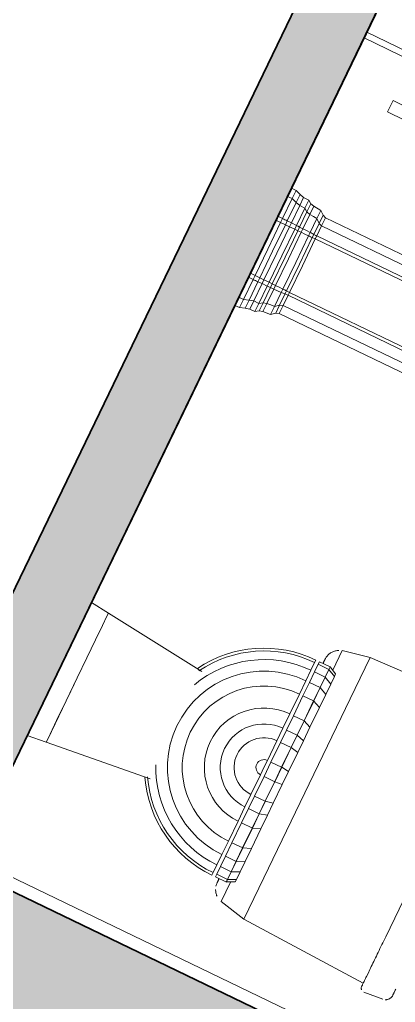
# Model space of a CAD drawing. Header units: millimetres. Extents: x 1373 to 40779, y 1939 to 6439.
# Drawn here: x 4797.37 to 4812.34, y 4713.94 to 4753.14 of the extents above; entities that cross this region are included whole.
import ezdxf

# ---------------------------------------------------------------- set-up
doc = ezdxf.new("R2010")
doc.units = ezdxf.units.MM
doc.linetypes.add('IMPORT-CENTER2', pattern=[112.5, 75, -12.5, 12.5, -12.5])
for name, color, linetype, lineweight in [('A-DETL', 6, 'Continuous', 30), ('A-DETL-GENF', 92, 'Continuous', 18), ('A-DOOR', 31, 'Continuous', 18), ('A-DOOR-FRAM', 31, 'Continuous', 18), ('A-FLOR-FNSH', 192, 'Continuous', 35), ('A-WALL', 20, 'Continuous', 9), ('A-WALL-FNSH', 113, 'Continuous', 18), ('HESAPLAMALAR', 2, 'Continuous', 30), ('P-SANR-FIXT', 6, 'Continuous', 18), ('S-GRID', 252, 'IMPORT-CENTER2', 5)]:
    doc.layers.add(name, color=color, linetype=linetype, lineweight=lineweight)

# ---------------------------------------------------------------- blocks, each defined once
blk = doc.blocks.new('_MB_KAPI_CAMLI_B - _m_kapı_80_camlı-2074372-Schnitt 1')
at = {"layer": 'A-DOOR'}
for p, q in [((-183.65, 400), (-183.65, 416)), ((-175.65, 411.5), (-175.65, 408.5)), ((-173.65, 411.5), (-173.65, 408.5)), ((-175.65, 408.5), (-173.65, 408.5)), ((-187.65, 400), (-183.65, 400))]:
    blk.add_line(p, q, dxfattribs=at)
at = {"layer": 'A-DOOR-FRAM'}
blk.add_line((-182.65, 408.38), (-182.65, 400), dxfattribs=at)
blk = doc.blocks.new('A$C30a75ea0')
at = {"layer": 'A-DETL-GENF'}
h = blk.add_hatch(dxfattribs=at)
h.set_pattern_fill('ANSI33', color=153, style=0)
h.set_pattern_definition([(45, (-27770.17, 3654.365), (-4.490128, 4.490128), []), (45, (-27765.68, 3654.365), (-4.490128, 4.490128), [3.175, -1.5875])])
h.paths.add_polyline_path([(1940.75, 535.19), (1940.75, 2323.19), (2190.75, 2323.19), (2190.75, 2285.19), (2215.75, 2285.19), (2215.75, 2323.19), (2791.04, 2323.19), (2791.04, 2285.19), (2816.04, 2285.19), (2816.04, 2323.19), (2997.07, 2323.19), (2997.07, 2335.19), (2190.75, 2335.19), (1940.75, 2335.19), (1940.75, 2500.19), (1700.75, 2500.19), (1700.75, 2335.19), (601.03, 2335.19), (601.03, 2323.19), (731.03, 2323.19), (731.03, 2285.19), (756.03, 2285.19), (756.03, 2323.19), (1245.75, 2323.19), (1245.75, 2285.19), (1270.75, 2285.19), (1270.75, 2323.19), (1700.75, 2323.19), (1700.75, 2035.19), (630.76, 2035.19), (630.76, 2023.19), (731.03, 2023.19), (731.03, 1985.19), (756.03, 1985.19), (756.03, 2023.19), (1245.75, 2023.19), (1245.75, 1985.19), (1270.75, 1985.19), (1270.75, 2023.19), (1700.75, 2023.19), (1700.75, 1735.19), (630.76, 1735.19), (630.76, 1723.19), (731.03, 1723.19), (731.03, 1685.19), (756.03, 1685.19), (756.03, 1723.19), (1245.75, 1723.19), (1245.75, 1685.19), (1270.75, 1685.19), (1270.75, 1723.19), (1700.75, 1723.19), (1700.75, 1435.19), (630.76, 1435.19), (630.76, 1423.19), (731.03, 1423.19), (731.03, 1385.19), (756.03, 1385.19), (756.03, 1423.19), (1245.75, 1423.19), (1245.75, 1385.19), (1270.75, 1385.19), (1270.75, 1423.19), (1700.75, 1423.19), (1700.75, 1135.19), (630.76, 1135.19), (630.76, 1123.19), (731.03, 1123.19), (731.03, 1085.19), (756.03, 1085.19), (756.03, 1123.19), (1245.75, 1123.19), (1245.75, 1085.19), (1270.75, 1085.19), (1270.75, 1123.19), (1700.75, 1123.19), (1700.75, 835.19), (731.03, 835.19), (731.03, 805.19), (430.71, 805.19), (430.72, 535.19), (430.72, 505.19), (731.03, 505.19), (731.03, 475.19), (1700.75, 475.19), (1700.75, 345.19), (1940.75, 345.19), (1940.75, 475.19), (2816.04, 475.19), (2866.04, 475.19), (2866.04, 535.19), (2816.04, 535.19), (2816.04, 835.19), (2791.9, 835.19), (2190.75, 835.19), (2190.75, 785.19), (2215.75, 785.19), (2215.75, 823.19), (2791.9, 823.19), (2791.9, 535.19)])
h.paths.add_polyline_path([(1915.75, 385.19), (1725.75, 385.19), (1725.75, 535.19), (1725.75, 2485.19), (1915.75, 2485.19), (1915.75, 2035.19), (1915.75, 535.19)], flags=16)
h.paths.add_polyline_path([(1700.75, 535.19), (455.71, 535.19), (455.71, 790.56), (731.03, 790.56), (756.03, 789.56), (756.03, 823.19), (1245.75, 823.19), (1245.75, 785.19), (1270.75, 785.19), (1270.75, 823.19), (1700.75, 823.19)], flags=16)
at = {"layer": 'A-DETL'}
for points in [[(1700.75, 1435.19), (1700.75, 1723.19)], [(630.76, 1435.19), (630.76, 1423.19), (731.03, 1423.19), (731.03, 1385.19), (756.03, 1385.19), (756.03, 1423.19), (1245.75, 1423.19), (1245.75, 1385.19), (1270.75, 1385.19), (1270.75, 1423.19), (1700.75, 1423.19)], [(1700.75, 1435.19), (630.76, 1435.19)]]:
    blk.add_lwpolyline(points, dxfattribs=at)
at = {"layer": 'A-FLOR-FNSH', "color": 250}
for p, q in [((1700.75, 1435.19), (630.76, 1435.19)), ((1270.75, 1423.19), (1700.75, 1423.19))]:
    blk.add_line(p, q, dxfattribs=at)
at = {"layer": 'A-WALL', "lineweight": 35}
blk.add_line((1700.75, 1723.19), (1700.75, 1435.19), dxfattribs=at)
at = {"layer": 'A-WALL-FNSH', "color": 7, "lineweight": 9}
blk.add_line((1698.75, 1723.19), (1698.75, 1435.19), dxfattribs=at)
at = {"layer": 'P-SANR-FIXT', "color": 8}
for p, q in [((1688.44, 1505.68), (1688.29, 1505.68)), ((1688.59, 1505.68), (1688.44, 1505.68)), ((1688.71, 1505.68), (1688.59, 1505.68)), ((1688.83, 1505.68), (1688.71, 1505.68)), ((1688.94, 1505.68), (1688.83, 1505.68)), ((1689.03, 1505.68), (1688.94, 1505.68)), ((1689.11, 1505.68), (1689.03, 1505.68)), ((1689.18, 1505.68), (1689.11, 1505.68)), ((1689.24, 1505.68), (1689.18, 1505.68)), ((1689.28, 1505.68), (1689.24, 1505.68)), ((1689.31, 1505.68), (1689.28, 1505.68)), ((1689.33, 1505.68), (1689.31, 1505.68)), ((1689.34, 1505.68), (1689.33, 1505.68)), ((1690.89, 1501.29), (1690.6, 1504.52)), ((1582.26, 1503.15), (1582.26, 1442.12)), ((1583.7, 1503.15), (1583.7, 1442.12)), ((1585.49, 1503.15), (1585.49, 1442.12)), ((1586.01, 1503.15), (1586.01, 1442.12)), ((1595.48, 1503.15), (1595.48, 1442.12)), ((1596, 1503.15), (1596, 1442.12)), ((1597.8, 1503.15), (1597.8, 1442.12)), ((1599.24, 1442.12), (1599.24, 1503.15)), ((1641.42, 1500.6), (1642.4, 1479.01)), ((1649.67, 1500.6), (1681.42, 1500.6)), ((1681.42, 1500.6), (1681.78, 1500.6)), ((1681.78, 1500.6), (1682.13, 1500.6)), ((1682.13, 1500.6), (1682.48, 1500.6)), ((1682.48, 1500.6), (1682.83, 1500.6)), ((1682.83, 1500.6), (1683.18, 1500.6)), ((1683.18, 1500.6), (1683.52, 1500.6)), ((1683.52, 1500.6), (1683.86, 1500.6)), ((1683.86, 1500.6), (1684.2, 1500.6)), ((1684.2, 1500.6), (1684.53, 1500.6)), ((1684.53, 1500.6), (1684.86, 1500.6)), ((1684.86, 1500.6), (1685.18, 1500.6)), ((1685.18, 1500.6), (1685.5, 1500.6)), ((1685.5, 1500.6), (1685.81, 1500.6)), ((1685.81, 1500.6), (1686.11, 1500.6)), ((1686.11, 1500.6), (1686.41, 1500.6)), ((1686.41, 1500.6), (1686.7, 1500.6)), ((1686.7, 1500.6), (1686.98, 1500.6)), ((1686.98, 1500.6), (1687.25, 1500.6)), ((1687.25, 1500.6), (1687.51, 1500.6)), ((1687.51, 1500.6), (1687.76, 1500.6)), ((1688.65, 1500.6), (1687.65, 1500.6)), ((1687.76, 1500.6), (1688, 1500.6)), ((1688, 1500.6), (1688.23, 1500.6)), ((1688.23, 1500.6), (1688.45, 1500.6)), ((1688.45, 1500.6), (1688.66, 1500.6)), ((1688.66, 1500.6), (1688.85, 1500.6)), ((1688.7, 1479.01), (1689.68, 1500.6)), ((1688.85, 1500.6), (1689.04, 1500.6)), ((1689.04, 1500.6), (1689.21, 1500.6)), ((1689.21, 1500.6), (1689.37, 1500.6)), ((1689.37, 1500.6), (1689.52, 1500.6)), ((1689.52, 1500.6), (1689.65, 1500.6)), ((1689.65, 1500.6), (1689.78, 1500.6)), ((1689.78, 1500.6), (1689.88, 1500.6)), ((1689.88, 1500.6), (1689.98, 1500.6)), ((1689.98, 1500.6), (1690.06, 1500.6)), ((1690.06, 1500.6), (1690.13, 1500.6)), ((1690.13, 1500.6), (1690.18, 1500.6)), ((1690.18, 1500.6), (1690.22, 1500.6)), ((1690.22, 1500.6), (1690.24, 1500.6)), ((1690.24, 1500.6), (1690.25, 1500.6)), ((1690.25, 1500.6), (1690.25, 1500.6)), ((1642.4, 1479.01), (1643.31, 1474.54)), ((1649.67, 1479.01), (1642.4, 1479.01)), ((1649.67, 1479.01), (1681.42, 1479.01)), ((1688.7, 1479.01), (1681.42, 1479.01)), ((1687.78, 1474.54), (1688.7, 1479.01)), ((1646.77, 1474.54), (1643.31, 1474.54)), ((1646.5, 1473.91), (1647.13, 1475.2)), ((1646.94, 1473.91), (1647.57, 1475.2)), ((1647.13, 1475.2), (1647.57, 1475.2)), ((1647.57, 1475.2), (1648.91, 1475.2)), ((1648.31, 1473.91), (1648.91, 1475.2)), ((1648.91, 1475.2), (1650.74, 1475.2)), ((1650.16, 1473.91), (1650.74, 1475.2)), ((1650.74, 1475.2), (1653.08, 1475.2)), ((1652.52, 1473.91), (1653.08, 1475.2)), ((1653.08, 1475.2), (1656.54, 1475.2)), ((1656.05, 1473.93), (1656.54, 1475.2)), ((1656.54, 1475.2), (1658.98, 1475.2)), ((1658.59, 1473.93), (1658.98, 1475.2)), ((1658.98, 1475.2), (1661.06, 1475.2)), ((1660.79, 1473.93), (1661.06, 1475.2)), ((1661.06, 1475.2), (1664.39, 1475.2)), ((1664.28, 1473.93), (1664.39, 1475.2)), ((1664.39, 1475.2), (1666.71, 1475.2)), ((1666.82, 1473.93), (1666.71, 1475.2)), ((1666.71, 1475.2), (1670.04, 1475.2)), ((1670.3, 1473.93), (1670.04, 1475.2)), ((1670.04, 1475.2), (1672.12, 1475.2)), ((1672.5, 1473.93), (1672.12, 1475.2)), ((1672.12, 1475.2), (1674.56, 1475.2)), ((1675.04, 1473.93), (1674.56, 1475.2)), ((1674.56, 1475.2), (1678.02, 1475.2)), ((1678.57, 1473.91), (1678.02, 1475.2)), ((1678.02, 1475.2), (1680.35, 1475.2)), ((1680.94, 1473.91), (1680.35, 1475.2)), ((1680.35, 1475.2), (1682.18, 1475.2)), ((1682.79, 1473.91), (1682.18, 1475.2)), ((1682.18, 1475.2), (1683.53, 1475.2)), ((1684.15, 1473.91), (1683.53, 1475.2)), ((1683.53, 1475.2), (1683.96, 1475.2)), ((1684.6, 1473.91), (1683.96, 1475.2)), ((1687.78, 1474.54), (1684.33, 1474.54)), ((1645.77, 1472.66), (1645.77, 1472.66)), ((1645.77, 1472.66), (1645.78, 1472.66)), ((1645.78, 1472.66), (1645.79, 1472.66)), ((1645.79, 1472.66), (1645.82, 1472.66)), ((1645.82, 1472.66), (1645.84, 1472.66)), ((1645.84, 1472.66), (1645.88, 1472.66)), ((1645.88, 1472.66), (1645.92, 1472.66)), ((1645.92, 1472.66), (1645.97, 1472.66)), ((1645.97, 1472.66), (1646.02, 1472.66)), ((1646.02, 1472.66), (1646.08, 1472.66)), ((1646.08, 1472.66), (1646.14, 1472.66)), ((1646.14, 1472.66), (1646.21, 1472.66)), ((1646.21, 1472.66), (1646.28, 1472.66)), ((1646.28, 1472.66), (1646.36, 1472.66)), ((1646.36, 1472.66), (1646.45, 1472.66)), ((1646.5, 1473.93), (1646.94, 1473.93)), ((1646.5, 1472.02), (1646.5, 1473.93)), ((1646.94, 1473.91), (1646.5, 1473.91)), ((1648.31, 1473.91), (1646.94, 1473.91)), ((1646.94, 1472.02), (1646.94, 1473.91)), ((1646.95, 1473.93), (1648.31, 1473.93)), ((1648.31, 1473.93), (1650.16, 1473.93)), ((1650.16, 1473.91), (1648.31, 1473.91)), ((1648.31, 1472.02), (1648.31, 1473.91)), ((1650.16, 1473.93), (1652.52, 1473.93)), ((1650.16, 1472.02), (1650.16, 1473.93)), ((1652.52, 1473.91), (1650.16, 1473.91)), ((1656.05, 1473.91), (1652.52, 1473.91)), ((1652.52, 1472.02), (1652.52, 1473.91)), ((1652.53, 1473.93), (1656.05, 1473.93)), ((1656.05, 1473.93), (1658.59, 1473.93)), ((1658.59, 1473.91), (1656.05, 1473.91)), ((1656.05, 1472.02), (1656.05, 1473.91)), ((1658.59, 1473.93), (1660.79, 1473.93)), ((1658.59, 1472.02), (1658.59, 1473.93)), ((1660.79, 1473.91), (1658.59, 1473.91)), ((1660.79, 1473.93), (1664.28, 1473.93)), ((1660.79, 1472.02), (1660.79, 1473.93)), ((1664.28, 1473.91), (1660.79, 1473.91)), ((1664.28, 1473.93), (1666.82, 1473.93)), ((1666.82, 1473.91), (1664.28, 1473.91)), ((1664.28, 1472.02), (1664.28, 1473.91)), ((1666.82, 1473.93), (1670.3, 1473.93)), ((1666.82, 1472.02), (1666.82, 1473.93)), ((1670.31, 1473.91), (1666.82, 1473.91)), ((1670.31, 1473.93), (1672.5, 1473.93)), ((1672.51, 1473.91), (1670.31, 1473.91)), ((1670.31, 1472.02), (1670.31, 1473.91)), ((1672.51, 1473.93), (1675.05, 1473.93)), ((1675.05, 1473.91), (1672.51, 1473.91)), ((1672.51, 1472.02), (1672.51, 1473.91)), ((1675.05, 1473.93), (1678.57, 1473.93)), ((1675.05, 1472.02), (1675.05, 1473.93)), ((1678.57, 1473.91), (1675.05, 1473.91)), ((1678.57, 1473.93), (1680.94, 1473.93)), ((1678.57, 1472.02), (1678.57, 1473.93)), ((1680.94, 1473.91), (1678.57, 1473.91)), ((1680.94, 1473.93), (1682.78, 1473.93)), ((1680.94, 1472.02), (1680.94, 1473.93)), ((1682.79, 1473.91), (1680.94, 1473.91)), ((1682.79, 1473.93), (1684.15, 1473.93)), ((1684.15, 1473.91), (1682.79, 1473.91)), ((1682.79, 1472.02), (1682.79, 1473.91)), ((1684.15, 1473.93), (1684.6, 1473.93)), ((1684.15, 1472.02), (1684.15, 1473.93)), ((1684.6, 1473.91), (1684.15, 1473.91)), ((1684.6, 1472.02), (1684.6, 1473.93)), ((1684.62, 1472.66), (1684.71, 1472.66)), ((1684.71, 1472.66), (1684.79, 1472.66)), ((1684.79, 1472.66), (1684.87, 1472.66)), ((1684.87, 1472.66), (1684.94, 1472.66)), ((1684.94, 1472.66), (1685, 1472.66)), ((1685, 1472.66), (1685.06, 1472.66)), ((1685.06, 1472.66), (1685.12, 1472.66)), ((1685.12, 1472.66), (1685.16, 1472.66)), ((1685.16, 1472.66), (1685.21, 1472.66)), ((1685.21, 1472.66), (1685.24, 1472.66)), ((1685.24, 1472.66), (1685.27, 1472.66)), ((1685.27, 1472.66), (1685.29, 1472.66)), ((1685.29, 1472.66), (1685.31, 1472.66)), ((1685.31, 1472.66), (1685.32, 1472.66)), ((1685.32, 1472.66), (1685.33, 1472.66)), ((1646.94, 1472.02), (1646.5, 1472.02)), ((1646.5, 1471.39), (1646.94, 1471.39)), ((1648.31, 1472.02), (1646.94, 1472.02)), ((1646.94, 1471.39), (1648.31, 1471.39)), ((1650.16, 1472.02), (1648.31, 1472.02)), ((1648.31, 1471.39), (1650.16, 1471.39)), ((1652.52, 1472.02), (1650.16, 1472.02)), ((1650.16, 1471.39), (1652.52, 1471.39)), ((1656.05, 1472.02), (1652.52, 1472.02)), ((1652.52, 1471.39), (1656.05, 1471.39)), ((1658.59, 1472.02), (1656.05, 1472.02)), ((1656.05, 1471.39), (1658.59, 1471.39)), ((1660.79, 1472.02), (1658.59, 1472.02)), ((1658.59, 1471.39), (1660.79, 1471.39)), ((1664.28, 1472.02), (1660.79, 1472.02)), ((1660.79, 1471.39), (1664.28, 1471.39)), ((1666.82, 1472.02), (1664.28, 1472.02)), ((1664.28, 1471.39), (1665.55, 1471.39)), ((1665.55, 1471.39), (1666.82, 1471.39)), ((1670.31, 1472.02), (1666.82, 1472.02)), ((1666.82, 1471.39), (1670.31, 1471.39)), ((1672.51, 1472.02), (1670.31, 1472.02)), ((1670.31, 1471.39), (1672.51, 1471.39)), ((1675.05, 1472.02), (1672.51, 1472.02)), ((1672.51, 1471.39), (1675.05, 1471.39)), ((1678.57, 1472.02), (1675.05, 1472.02)), ((1675.05, 1471.39), (1678.57, 1471.39)), ((1680.94, 1472.02), (1678.57, 1472.02)), ((1678.57, 1471.39), (1680.94, 1471.39)), ((1682.79, 1472.02), (1680.94, 1472.02)), ((1680.94, 1471.39), (1682.79, 1471.39)), ((1684.15, 1472.02), (1682.79, 1472.02)), ((1682.79, 1471.39), (1684.15, 1471.39)), ((1684.6, 1472.02), (1684.15, 1472.02)), ((1684.15, 1471.39), (1684.6, 1471.39)), ((1656.02, 1455.83), (1654.12, 1438.37)), ((1676.98, 1438.37), (1675.07, 1455.83)), ((1582.07, 1441.59), (1581.54, 1440.95)), ((1582.26, 1442.12), (1582.07, 1441.59)), ((1583.51, 1441.59), (1582.07, 1441.59)), ((1582.28, 1442.12), (1583.7, 1442.12)), ((1582.97, 1440.95), (1583.51, 1441.59)), ((1583.51, 1441.59), (1583.7, 1442.12)), ((1585.47, 1441.59), (1583.51, 1441.59)), ((1583.7, 1442.12), (1585.49, 1442.12)), ((1585.47, 1441.59), (1586.02, 1441.59)), ((1586.01, 1442.12), (1585.49, 1442.12)), ((1586.01, 1442.12), (1590.75, 1442.12)), ((1586.01, 1442.12), (1586.02, 1441.59)), ((1590.75, 1441.59), (1586.02, 1441.59)), ((1590.75, 1442.12), (1595.48, 1442.12)), ((1595.48, 1441.59), (1590.75, 1441.59)), ((1596, 1442.12), (1595.48, 1442.12)), ((1595.48, 1442.12), (1595.48, 1441.59)), ((1595.48, 1441.59), (1596.03, 1441.59)), ((1596, 1442.12), (1597.8, 1442.12)), ((1597.99, 1441.59), (1596.03, 1441.59)), ((1597.8, 1442.12), (1599.22, 1442.12)), ((1597.99, 1441.59), (1597.8, 1442.12)), ((1599.43, 1441.59), (1597.99, 1441.59)), ((1598.52, 1440.95), (1597.99, 1441.59)), ((1599.43, 1441.59), (1599.24, 1442.12)), ((1599.96, 1440.95), (1599.43, 1441.59)), ((1581.42, 1439.64), (1581.26, 1439.05)), ((1581.54, 1440.95), (1581.42, 1439.64)), ((1582.86, 1439.64), (1581.42, 1439.64)), ((1582.97, 1440.95), (1581.54, 1440.95)), ((1582.86, 1439.64), (1582.7, 1439.05)), ((1582.92, 1440.3), (1582.86, 1439.64)), ((1585.41, 1439.64), (1582.86, 1439.64)), ((1582.97, 1440.95), (1582.92, 1440.3)), ((1585.42, 1440.95), (1582.97, 1440.95)), ((1585.41, 1439.64), (1585.4, 1439.05)), ((1585.42, 1440.3), (1585.41, 1439.64)), ((1585.41, 1439.64), (1586.03, 1439.64)), ((1585.42, 1440.95), (1586.03, 1440.95)), ((1585.42, 1440.95), (1585.42, 1440.3)), ((1590.75, 1440.95), (1586.03, 1440.95)), ((1586.03, 1440.95), (1586.03, 1440.3)), ((1586.03, 1440.3), (1586.03, 1439.64)), ((1590.75, 1439.64), (1586.03, 1439.64)), ((1586.03, 1439.64), (1586.04, 1439.05)), ((1595.47, 1440.95), (1590.75, 1440.95)), ((1595.46, 1439.64), (1590.75, 1439.64)), ((1595.47, 1440.95), (1595.46, 1440.3)), ((1595.46, 1440.3), (1595.46, 1439.64)), ((1595.46, 1439.64), (1596.08, 1439.64)), ((1595.46, 1439.64), (1595.46, 1439.05)), ((1595.47, 1440.95), (1596.08, 1440.95)), ((1598.52, 1440.95), (1596.08, 1440.95)), ((1596.08, 1440.95), (1596.08, 1440.3)), ((1596.08, 1440.3), (1596.08, 1439.64)), ((1598.64, 1439.64), (1596.08, 1439.64)), ((1596.08, 1439.64), (1596.1, 1439.05)), ((1599.96, 1440.95), (1598.52, 1440.95)), ((1598.52, 1440.95), (1598.58, 1440.3)), ((1598.58, 1440.3), (1598.64, 1439.64)), ((1600.07, 1439.64), (1598.64, 1439.64)), ((1598.64, 1439.64), (1598.79, 1439.05)), ((1600.07, 1439.64), (1599.96, 1440.95)), ((1600.23, 1439.05), (1600.07, 1439.64)), ((1581.26, 1439.05), (1580.87, 1438.49)), ((1580.87, 1438.49), (1580.87, 1437.58)), ((1582.31, 1438.49), (1580.87, 1438.49)), ((1582.7, 1439.05), (1581.26, 1439.05)), ((1582.31, 1438.49), (1582.7, 1439.05)), ((1585.37, 1438.49), (1582.31, 1438.49)), ((1582.31, 1438.49), (1582.31, 1437.58)), ((1585.4, 1439.05), (1582.7, 1439.05)), ((1585.37, 1438.49), (1586.05, 1438.49)), ((1585.37, 1438.49), (1585.37, 1437.58)), ((1585.4, 1439.05), (1586.04, 1439.05)), ((1590.75, 1439.05), (1586.04, 1439.05)), ((1586.04, 1439.05), (1586.05, 1438.49)), ((1590.75, 1438.49), (1586.05, 1438.49)), ((1586.05, 1438.49), (1586.05, 1437.58)), ((1595.46, 1439.05), (1590.75, 1439.05)), ((1595.45, 1438.49), (1590.75, 1438.49)), ((1595.46, 1439.05), (1595.45, 1438.49)), ((1595.45, 1438.49), (1596.12, 1438.49)), ((1595.45, 1438.49), (1595.45, 1437.58)), ((1595.46, 1439.05), (1596.1, 1439.05)), ((1598.79, 1439.05), (1596.1, 1439.05)), ((1599.19, 1438.49), (1596.12, 1438.49)), ((1596.12, 1438.49), (1596.12, 1437.58)), ((1600.23, 1439.05), (1598.79, 1439.05)), ((1599.19, 1438.49), (1598.79, 1439.05)), ((1600.63, 1438.49), (1599.19, 1438.49)), ((1599.19, 1438.49), (1599.19, 1437.58)), ((1600.63, 1438.49), (1600.23, 1439.05)), ((1600.63, 1437.58), (1600.63, 1438.49)), ((1654.12, 1438.37), (1653.77, 1435.19)), ((1654.12, 1438.37), (1654.68, 1438.37)), ((1654.68, 1438.37), (1654.12, 1438.37)), ((1654.68, 1438.37), (1656.3, 1438.37)), ((1656.3, 1438.37), (1654.68, 1438.37)), ((1656.3, 1438.37), (1658.83, 1438.37)), ((1658.83, 1438.37), (1656.3, 1438.37)), ((1658.83, 1438.37), (1662.02, 1438.37)), ((1662.02, 1438.37), (1658.83, 1438.37)), ((1662.02, 1438.37), (1665.55, 1438.37)), ((1665.55, 1438.37), (1662.02, 1438.37)), ((1665.55, 1438.37), (1669.08, 1438.37)), ((1676.42, 1438.37), (1665.55, 1438.37)), ((1669.08, 1438.37), (1672.27, 1438.37)), ((1672.27, 1438.37), (1674.79, 1438.37)), ((1674.79, 1438.37), (1676.42, 1438.37)), ((1676.42, 1438.37), (1676.98, 1438.37)), ((1676.98, 1438.37), (1676.42, 1438.37)), ((1677.32, 1435.19), (1676.98, 1438.37)), ((1580.67, 1436.85), (1580.37, 1436.01)), ((1580.87, 1437.58), (1580.67, 1436.85)), ((1582.11, 1436.85), (1580.67, 1436.85)), ((1582.31, 1437.58), (1580.87, 1437.58)), ((1581.81, 1436.01), (1582.11, 1436.85)), ((1582.31, 1437.58), (1582.11, 1436.85)), ((1585.36, 1436.85), (1582.11, 1436.85)), ((1585.37, 1437.58), (1582.31, 1437.58)), ((1585.37, 1437.58), (1585.36, 1436.85)), ((1585.36, 1436.85), (1586.05, 1436.85)), ((1585.37, 1437.58), (1586.05, 1437.58)), ((1590.75, 1437.58), (1586.05, 1437.58)), ((1586.05, 1437.58), (1586.05, 1436.85)), ((1590.75, 1436.85), (1586.05, 1436.85)), ((1586.05, 1436.85), (1586.06, 1436.01)), ((1595.45, 1437.58), (1590.75, 1437.58)), ((1595.44, 1436.85), (1590.75, 1436.85)), ((1595.44, 1436.85), (1595.43, 1436.01)), ((1595.45, 1437.58), (1595.44, 1436.85)), ((1595.44, 1436.85), (1596.13, 1436.85)), ((1595.45, 1437.58), (1596.12, 1437.58)), ((1599.19, 1437.58), (1596.12, 1437.58)), ((1596.12, 1437.58), (1596.13, 1436.85)), ((1599.38, 1436.85), (1596.13, 1436.85)), ((1600.63, 1437.58), (1599.19, 1437.58)), ((1599.19, 1437.58), (1599.38, 1436.85)), ((1600.82, 1436.85), (1599.38, 1436.85)), ((1599.69, 1436.01), (1599.38, 1436.85)), ((1600.82, 1436.85), (1600.63, 1437.58)), ((1601.13, 1436.01), (1600.82, 1436.85)), ((1580.37, 1436.01), (1580.37, 1435.19)), ((1581.81, 1436.01), (1580.37, 1436.01)), ((1585.35, 1436.01), (1581.81, 1436.01)), ((1581.81, 1436.01), (1581.81, 1435.19)), ((1585.35, 1436.01), (1586.06, 1436.01)), ((1585.35, 1436.01), (1585.35, 1435.19)), ((1590.75, 1436.01), (1586.06, 1436.01)), ((1586.06, 1436.01), (1586.06, 1435.19)), ((1595.43, 1436.01), (1590.75, 1436.01)), ((1595.43, 1436.01), (1596.15, 1436.01)), ((1595.43, 1436.01), (1595.43, 1435.19)), ((1599.69, 1436.01), (1596.15, 1436.01)), ((1596.15, 1436.01), (1596.15, 1435.19)), ((1601.13, 1436.01), (1599.69, 1436.01)), ((1599.69, 1436.01), (1599.69, 1435.19)), ((1601.13, 1435.19), (1601.13, 1436.01))]:
    blk.add_line(p, q, dxfattribs=at)
for radius, start, end in [(19.05, 180, 239.5183), (18.61, 180, 239.6408), (17.24, 180, 245.7328), (15.39, 180, 0), (13.02, 180, 0), (9.5, 180, 0), (6.96, 180, 0), (4.76, 180, 0), (1.27, 180, 0), (17.24, 294.2672, 0), (18.61, 300.3592, 0), (19.05, 300.4817, 0)]:
    blk.add_arc((1665.55, 1471.39), radius, start, end, dxfattribs=at)
for centre, major_axis, ratio, start_param, end_param in [((1642.89, 1431), (-56.1, 17.31), 0.739942, 0.157372, 0.171821), ((1751.22, 1421.04), (-139.35, 99.09), 0.907673, 0.532979, 0.536308), ((2006.71, 1390.38), (-410.18, 126.52), 0.739942, 0.238602, 0.240549), ((1174.79, 1390.38), (410.18, 126.52), 0.739942, 6.042636, 6.044584), ((1430.28, 1421.04), (139.35, 99.09), 0.907673, 5.746878, 5.750206), ((1538.61, 1431), (56.1, 17.31), 0.739942, 6.111364, 6.125814), ((1675.41, 1424.49), (-86.46, 31.96), 0.79124, 0.242957, 0.25057), ((1506.09, 1424.49), (86.46, 31.96), 0.79124, 6.032615, 6.040228), ((1870.06, 1406.58), (-239.24, 170.12), 0.907673, 0.554627, 0.557677), ((1311.44, 1406.58), (239.24, 170.12), 0.907673, 5.725508, 5.728558)]:
    blk.add_ellipse(centre, major_axis=major_axis, ratio=ratio, start_param=start_param, end_param=end_param, dxfattribs=at)
for points, knots in [([(1690.52, 1504.87), (1690.5, 1504.91), (1690.48, 1504.96), (1690.44, 1505.04), (1690.39, 1505.13), (1690.31, 1505.23), (1690.2, 1505.35), (1690.07, 1505.45), (1689.94, 1505.53), (1689.81, 1505.59), (1689.61, 1505.66), (1689.45, 1505.68), (1689.34, 1505.68)], [-0.8050375, -0.8050375, -0.8050375, -0.8050375, -0.75, -0.7083333, -0.6666667, -0.5833333, -0.5, -0.4166667, -0.3333333, -0.25, -0.1666667, 0, 0, 0, 0]), ([(1690.25, 1500.6), (1690.3, 1500.6), (1690.37, 1500.6), (1690.45, 1500.63), (1690.51, 1500.65), (1690.57, 1500.68), (1690.62, 1500.72), (1690.67, 1500.75), (1690.7, 1500.78), (1690.72, 1500.8), (1690.72, 1500.8)], [-1, -1, -1, -1, -0.875, -0.8125, -0.75, -0.6875, -0.625, -0.5625, -0.53125, -0.5, -0.5, -0.5, -0.5]), ([(1643.53, 1474), (1643.57, 1473.93), (1643.66, 1473.78), (1643.82, 1473.56), (1644.01, 1473.36), (1644.22, 1473.18), (1644.45, 1473.02), (1644.69, 1472.89), (1644.95, 1472.79), (1645.3, 1472.69), (1645.58, 1472.66), (1645.77, 1472.66)], [0.1752548, 0.1752548, 0.1752548, 0.1752548, 0.25, 0.3333333, 0.4166667, 0.5, 0.5833333, 0.6666667, 0.75, 0.8333333, 1, 1, 1, 1])]:
    blk.add_open_spline(points, degree=3, knots=knots, dxfattribs=at)
for points in [[(1685.33, 1472.66), (1685.52, 1472.66), (1685.71, 1472.68), (1685.89, 1472.72)], [(1686.4, 1472.9), (1686.48, 1472.94), (1686.64, 1473.02), (1686.88, 1473.18), (1687.09, 1473.36), (1687.22, 1473.49), (1687.27, 1473.57)]]:
    blk.add_open_spline(points, degree=3, dxfattribs=at)
at = {"layer": 'S-GRID', "lineweight": 18}
blk.add_line((1700.75, 0), (1700.75, 3015.89), dxfattribs=at)
at = {"layer": 'A-DOOR'}
blk.add_blockref('_MB_KAPI_CAMLI_B - _m_kapı_80_camlı-2074372-Schnitt 1', (1736.4, 1035.19), dxfattribs=at)

msp = doc.modelspace()

# ---------------------------------------------------------------- block references
at = {"layer": 'HESAPLAMALAR', "color": 4, "xscale": 0.2499999999999999, "yscale": 0.2499999999999999, "zscale": 0.2499999999999999, "rotation": 244.2513197565932}
msp.add_blockref('A$C30a75ea0', (4656.664, 5258.154), dxfattribs=at)

doc.saveas('drawing.dxf')
